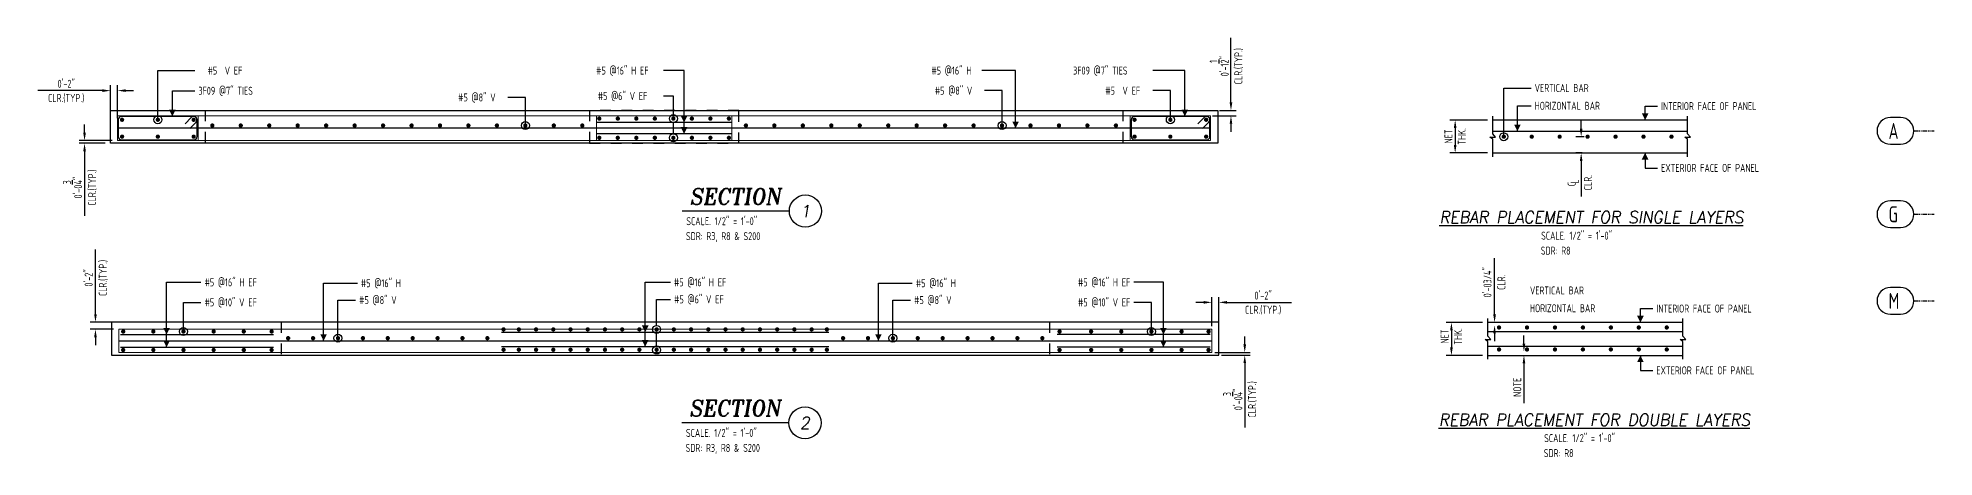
# Model space of a CAD drawing. Header units: inches. Extents: x -3675 to 11984, y -3832 to 1837.
# Drawn here: x 5915 to 6448, y -3504 to -3386 of the extents above; entities that cross this region are included whole.
import ezdxf
from ezdxf.enums import TextEntityAlignment as Align

# ---------------------------------------------------------------- set-up
doc = ezdxf.new("R2010")
doc.units = ezdxf.units.IN
doc.header["$MEASUREMENT"] = 0
doc.linetypes.add('HIDDEN', pattern=[6, 3, -3])
doc.linetypes.add('PHANTOM', pattern=[2.5, 1.25, -0.25, 0.25, -0.25, 0.25, -0.25])
doc.layers.get('0').update_dxf_attribs({"linetype": 'CONTINUOUS'})
doc.layers.get('Defpoints').update_dxf_attribs({"linetype": 'CONTINUOUS'})
for name, color, linetype in [('0-25TEXT', 7, 'CONTINUOUS'), ('0-35', 3, 'CONTINUOUS'), ('0-35TEXT', 3, 'CONTINUOUS'), ('0-50', 10, 'CONTINUOUS'), ('5', 4, 'CONTINUOUS'), ('DETAIL', 83, 'CONTINUOUS'), ('GRID', 8, 'PHANTOM'), ('hidden', 7, 'HIDDEN'), ('REBARS', 4, 'CONTINUOUS')]:
    doc.layers.add(name, color=color, linetype=linetype)
doc.layers.add('COVER', color=6, linetype='CONTINUOUS', lineweight=0, plot=False)
doc.styles.add('AR', font='ARCHQUIK.shx', dxfattribs={"width": 0.8})
doc.styles.add('ROMANT', font='romant')
doc.dimstyles.new('CADS_DIM_48', dxfattribs={"dimscale": 48, "dimtxt": 0.09375, "dimasz": 0.09375, "dimexe": 0.0625, "dimexo": 0.0625, "dimgap": 0.09375, "dimtad": 0, "dimtih": 1, "dimtoh": 1, "dimzin": 1, "dimdsep": 46, "dimlunit": 4, "dimtxsty": 'AR', "dimblk": 'CLOSED', "dimcen": 0.1875, "dimadec": 0, "dimazin": 0, "dimtfac": 1, "dimtofl": 0, "dimtmove": 0, "dimatfit": 1, "dimldrblk": 'DOTBLANK', "dimfxl": 1, "dimtzin": 0, "dimarcsym": 0})

# ---------------------------------------------------------------- blocks, each defined once
blk = doc.blocks.new('*D242')
at = {"layer": 'Defpoints', "color": 0, "transparency": 16777216}
for p in [(5935.1, -3401.18), (5935.1, -3410.43), (5937.1, -3410.43)]:
    blk.add_point(p, dxfattribs=at)
at = {"layer": 'DETAIL', "color": 0, "lineweight": -2, "transparency": 16777216}
for p, q in [((5935.1, -3408.93), (5935.1, -3399.68)), ((5937.1, -3408.93), (5937.1, -3399.68)), ((5932.85, -3401.18), (5914.7, -3401.18)), ((5939.35, -3401.18), (5941.6, -3401.18))]:
    blk.add_line(p, q, dxfattribs=at)
at = {"layer": 'DETAIL', "color": 0, "transparency": 16777216}
for points in [[(5932.85, -3400.8), (5932.85, -3401.55), (5935.1, -3401.18)], [(5939.35, -3400.8), (5939.35, -3401.55), (5937.1, -3401.18)]]:
    blk.add_solid(points, dxfattribs=at)
at = {"layer": 'DETAIL', "color": 0, "transparency": 16777216, "char_height": 2.25, "attachment_point": 5, "style": 'AR'}
for s, insert in [('0\'-2"', (5922.65, -3399.26)), ('CLR.(TYP.)', (5922.65, -3403.36))]:
    blk.add_mtext(s, dxfattribs=dict(at, insert=insert))
blk = doc.blocks.new('_DotBlank')
at = {"layer": '0-35', "color": 0, "lineweight": -2}
blk.add_line((-0.5, 0), (-1, 0), dxfattribs=at)
blk.add_circle((0, 0), 0.5, dxfattribs=at)
blk = doc.blocks.new('*D243')
at = {"layer": 'Defpoints', "color": 0, "transparency": 16777216}
for p in [(5927.82, -3416), (5935.1, -3416), (5937.1, -3415.25)]:
    blk.add_point(p, dxfattribs=at)
at = {"layer": 'DETAIL', "color": 0, "lineweight": -2, "transparency": 16777216}
for p, q in [((5927.82, -3413), (5927.82, -3410.75)), ((5935.6, -3415.25), (5926.32, -3415.25)), ((5933.6, -3416), (5926.32, -3416)), ((5927.82, -3418.25), (5927.82, -3436.4))]:
    blk.add_line(p, q, dxfattribs=at)
at = {"layer": 'DETAIL', "color": 0, "transparency": 16777216}
for points in [[(5927.44, -3413), (5928.19, -3413), (5927.82, -3415.25)], [(5927.44, -3418.25), (5928.19, -3418.25), (5927.82, -3416)]]:
    blk.add_solid(points, dxfattribs=at)
at = {"layer": 'DETAIL', "color": 0, "transparency": 16777216, "char_height": 2.25, "attachment_point": 5, "rotation": 90, "style": 'AR'}
for s, insert in [('0\'-0{\\H1.000000x;\\S3/4;}"', (5924.44, -3428.45)), ('CLR.(TYP.)', (5930.01, -3428.45))]:
    blk.add_mtext(s, dxfattribs=dict(at, insert=insert))
blk = doc.blocks.new('SECT1')
at = {"color": 7, "linetype": 'Continuous'}
blk.add_line((0.627, 0), (-0.627, 0), dxfattribs=at)
blk.add_circle((0.815, 0), 0.188, dxfattribs=at)
at = {"color": 7, "linetype": 'Continuous', "style": 'ROMANT', "oblique": 9, "width": 0.95}
blk.add_text('SECTION', height=0.1875, dxfattribs=at).set_placement((-0.006, 0.077), align=Align.CENTER)
blk.add_attdef('SECT1', text='', height=0.141, dxfattribs=at).set_placement((0.815, 0), align=Align.MIDDLE)
blk = doc.blocks.new('leadrblk')
blk.add_lwpolyline([(0, 0, 0, 1, 0), (1, 0, 1, 1, 0)], format="xyseb")
blk = doc.blocks.new('*D224')
at = {"layer": 'Defpoints', "color": 0, "transparency": 16777216}
for p in [(6243.35, -3408.25), (6245.35, -3406.75), (6250.08, -3406.75)]:
    blk.add_point(p, dxfattribs=at)
at = {"layer": 'DETAIL', "color": 0, "lineweight": -2, "transparency": 16777216}
for p, q in [((6250.08, -3404.5), (6250.08, -3386.35)), ((6244.85, -3408.25), (6251.58, -3408.25)), ((6246.85, -3406.75), (6251.58, -3406.75)), ((6250.08, -3410.5), (6250.08, -3412.75))]:
    blk.add_line(p, q, dxfattribs=at)
at = {"layer": 'DETAIL', "color": 0, "transparency": 16777216}
for points in [[(6249.71, -3404.5), (6250.46, -3404.5), (6250.08, -3406.75)], [(6249.71, -3410.5), (6250.46, -3410.5), (6250.08, -3408.25)]]:
    blk.add_solid(points, dxfattribs=at)
at = {"layer": 'DETAIL', "color": 0, "transparency": 16777216, "char_height": 2.25, "attachment_point": 5, "rotation": 90, "style": 'AR'}
for s, insert in [('CLR.(TYP.)', (6252.27, -3394.3)), ('0\'-1{\\H1.000000x;\\S1/2;}"', (6246.75, -3394.3))]:
    blk.add_mtext(s, dxfattribs=dict(at, insert=insert))
blk = doc.blocks.new('*D236')
at = {"layer": 'Defpoints', "color": 0, "transparency": 16777216}
for p in [(6246.67, -3460.73), (6244.67, -3468.93), (6246.67, -3469.99)]:
    blk.add_point(p, dxfattribs=at)
at = {"layer": 'DETAIL', "color": 0, "lineweight": -2, "transparency": 16777216}
for p, q in [((6244.67, -3467.43), (6244.67, -3459.23)), ((6246.67, -3468.49), (6246.67, -3459.23)), ((6242.42, -3460.73), (6240.17, -3460.73)), ((6248.92, -3460.73), (6267.07, -3460.73))]:
    blk.add_line(p, q, dxfattribs=at)
at = {"layer": 'DETAIL', "color": 0, "transparency": 16777216}
for points in [[(6242.42, -3460.36), (6242.42, -3461.11), (6244.67, -3460.73)], [(6248.92, -3460.36), (6248.92, -3461.11), (6246.67, -3460.73)]]:
    blk.add_solid(points, dxfattribs=at)
at = {"layer": 'DETAIL', "color": 0, "transparency": 16777216, "char_height": 2.25, "attachment_point": 5, "style": 'AR'}
for s, insert in [('0\'-2"', (6259.12, -3458.82)), ('CLR.(TYP.)', (6259.12, -3462.92))]:
    blk.add_mtext(s, dxfattribs=dict(at, insert=insert))
blk = doc.blocks.new('*D237')
at = {"layer": 'Defpoints', "color": 0, "transparency": 16777216}
for p in [(6244.02, -3474.81), (6245.94, -3475.56), (6253.96, -3475.56)]:
    blk.add_point(p, dxfattribs=at)
at = {"layer": 'DETAIL', "color": 0, "lineweight": -2, "transparency": 16777216}
for p, q in [((6245.52, -3474.81), (6255.46, -3474.81)), ((6253.96, -3472.56), (6253.96, -3470.31)), ((6247.44, -3475.56), (6255.46, -3475.56)), ((6253.96, -3477.81), (6253.96, -3495.96))]:
    blk.add_line(p, q, dxfattribs=at)
at = {"layer": 'DETAIL', "color": 0, "transparency": 16777216}
for points in [[(6253.58, -3472.56), (6254.33, -3472.56), (6253.96, -3474.81)], [(6253.58, -3477.81), (6254.33, -3477.81), (6253.96, -3475.56)]]:
    blk.add_solid(points, dxfattribs=at)
at = {"layer": 'DETAIL', "color": 0, "transparency": 16777216, "char_height": 2.25, "attachment_point": 5, "rotation": 90, "style": 'AR'}
for s, insert in [('0\'-0{\\H1.000000x;\\S3/4;}"', (6250.58, -3488.01)), ('CLR.(TYP.)', (6256.14, -3488.01))]:
    blk.add_mtext(s, dxfattribs=dict(at, insert=insert))
blk = doc.blocks.new('*D238')
at = {"layer": 'Defpoints', "color": 0, "transparency": 16777216}
for p in [(5930.88, -3466.31), (5937.42, -3466.31), (5937.42, -3468.31)]:
    blk.add_point(p, dxfattribs=at)
at = {"layer": 'DETAIL', "color": 0, "lineweight": -2, "transparency": 16777216}
for p, q in [((5930.88, -3464.06), (5930.88, -3445.91)), ((5935.92, -3466.31), (5929.38, -3466.31)), ((5935.92, -3468.31), (5929.38, -3468.31)), ((5930.88, -3470.56), (5930.88, -3472.81))]:
    blk.add_line(p, q, dxfattribs=at)
at = {"layer": 'DETAIL', "color": 0, "transparency": 16777216}
for points in [[(5930.5, -3464.06), (5931.25, -3464.06), (5930.88, -3466.31)], [(5930.5, -3470.56), (5931.25, -3470.56), (5930.88, -3468.31)]]:
    blk.add_solid(points, dxfattribs=at)
at = {"layer": 'DETAIL', "color": 0, "transparency": 16777216, "char_height": 2.25, "attachment_point": 5, "rotation": 90, "style": 'AR'}
for s, insert in [('0\'-2"', (5928.96, -3453.86)), ('CLR.(TYP.)', (5933.06, -3453.86))]:
    blk.add_mtext(s, dxfattribs=dict(at, insert=insert))
blk = doc.blocks.new('*D228')
at = {"layer": 'Defpoints', "color": 0, "transparency": 16777216}
for p in [(6323.66, -3409.44), (6313.11, -3418.69), (6323.66, -3418.69)]:
    blk.add_point(p, dxfattribs=at)
at = {"layer": 'DETAIL', "color": 0, "lineweight": -2, "transparency": 16777216}
for p, q in [((6322.16, -3409.44), (6311.61, -3409.44)), ((6313.11, -3411.69), (6313.11, -3416.44)), ((6322.16, -3418.69), (6311.61, -3418.69))]:
    blk.add_line(p, q, dxfattribs=at)
at = {"layer": 'DETAIL', "color": 0, "transparency": 16777216}
for points in [[(6312.73, -3411.69), (6313.48, -3411.69), (6313.11, -3409.44)], [(6312.73, -3416.44), (6313.48, -3416.44), (6313.11, -3418.69)]]:
    blk.add_solid(points, dxfattribs=at)
at = {"layer": 'DETAIL', "color": 0, "transparency": 16777216, "insert": (6313.11, -3414.07), "char_height": 2.25, "attachment_point": 5, "rotation": 90, "style": 'AR'}
blk.add_mtext('NET\\PTHK.', dxfattribs=at)
blk = doc.blocks.new('*D229')
at = {"layer": 'Defpoints', "color": 0, "transparency": 16777216}
for p in [(6322.33, -3466.39), (6312.05, -3475.64), (6322.33, -3475.64)]:
    blk.add_point(p, dxfattribs=at)
at = {"layer": 'DETAIL', "color": 0, "lineweight": -2, "transparency": 16777216}
for p, q in [((6320.83, -3466.39), (6310.55, -3466.39)), ((6312.05, -3468.64), (6312.05, -3473.39)), ((6320.83, -3475.64), (6310.55, -3475.64))]:
    blk.add_line(p, q, dxfattribs=at)
at = {"layer": 'DETAIL', "color": 0, "transparency": 16777216}
for points in [[(6311.68, -3468.64), (6312.43, -3468.64), (6312.05, -3466.39)], [(6311.68, -3473.39), (6312.43, -3473.39), (6312.05, -3475.64)]]:
    blk.add_solid(points, dxfattribs=at)
at = {"layer": 'DETAIL', "color": 0, "transparency": 16777216, "insert": (6312.05, -3470.32), "char_height": 2.25, "attachment_point": 5, "rotation": 90, "style": 'AR'}
blk.add_mtext('NET\\PTHK.', dxfattribs=at)
blk = doc.blocks.new('*D230')
at = {"layer": 'Defpoints', "color": 0, "transparency": 16777216}
for p in [(6324.19, -3466.39), (6324.19, -3466.39), (6324.19, -3467.19)]:
    blk.add_point(p, dxfattribs=at)
at = {"layer": 'DETAIL', "color": 0, "lineweight": -2, "transparency": 16777216}
for p, q in [((6324.19, -3464.14), (6324.19, -3448.28)), ((6324.19, -3469.44), (6324.19, -3471.69))]:
    blk.add_line(p, q, dxfattribs=at)
at = {"layer": 'DETAIL', "color": 0, "transparency": 16777216}
for points in [[(6323.81, -3464.14), (6324.56, -3464.14), (6324.19, -3466.39)], [(6323.81, -3469.44), (6324.56, -3469.44), (6324.19, -3467.19)]]:
    blk.add_solid(points, dxfattribs=at)
at = {"layer": 'DETAIL', "color": 0, "transparency": 16777216, "char_height": 2.25, "attachment_point": 5, "rotation": 90, "style": 'AR'}
for s, insert in [('0\'-03/4"', (6322.2, -3455.08)), ('CLR.', (6326.1, -3455.08))]:
    blk.add_mtext(s, dxfattribs=dict(at, insert=insert))
blk = doc.blocks.new('*D231')
at = {"layer": 'Defpoints', "color": 0, "transparency": 16777216}
for p in [(6332.44, -3474.6), (6332.44, -3475.64), (6332.44, -3475.64)]:
    blk.add_point(p, dxfattribs=at)
at = {"layer": 'DETAIL', "color": 0, "lineweight": -2, "transparency": 16777216}
for p, q in [((6332.44, -3472.35), (6332.44, -3470.1)), ((6332.44, -3477.89), (6332.44, -3489.08))]:
    blk.add_line(p, q, dxfattribs=at)
at = {"layer": 'DETAIL', "color": 0, "transparency": 16777216}
for points in [[(6332.06, -3472.35), (6332.81, -3472.35), (6332.44, -3474.6)], [(6332.06, -3477.89), (6332.81, -3477.89), (6332.44, -3475.64)]]:
    blk.add_solid(points, dxfattribs=at)
at = {"layer": 'DETAIL', "color": 0, "transparency": 16777216, "insert": (6330.56, -3484.61), "char_height": 2.25, "width": 4.9345, "attachment_point": 5, "rotation": 90, "style": 'AR'}
blk.add_mtext('NOTE', dxfattribs=at)
blk = doc.blocks.new('*D232')
at = {"layer": 'Defpoints', "color": 0, "transparency": 16777216}
for p in [(6350.84, -3414.13), (6348.53, -3418.69), (6350.34, -3418.69)]:
    blk.add_point(p, dxfattribs=at)
at = {"layer": 'DETAIL', "color": 0, "lineweight": -2, "transparency": 16777216}
for p, q in [((6348.53, -3411.88), (6348.53, -3409.63)), ((6349.34, -3414.13), (6347.03, -3414.13)), ((6348.84, -3418.69), (6347.03, -3418.69)), ((6348.53, -3420.94), (6348.53, -3430.96))]:
    blk.add_line(p, q, dxfattribs=at)
at = {"layer": 'DETAIL', "color": 0, "transparency": 16777216}
for points in [[(6348.15, -3411.88), (6348.9, -3411.88), (6348.53, -3414.13)], [(6348.15, -3420.94), (6348.9, -3420.94), (6348.53, -3418.69)]]:
    blk.add_solid(points, dxfattribs=at)
at = {"layer": 'DETAIL', "color": 0, "transparency": 16777216, "insert": (6350.44, -3427.07), "char_height": 2.25, "attachment_point": 5, "rotation": 90, "style": 'AR'}
blk.add_mtext('CLR.', dxfattribs=at)
blk = doc.blocks.new('A$C2A293661')
at = {"layer": '0-35TEXT', "style": 'AR', "width": 0.8}
for s, p in [('C', (-0.72, 0.84)), ('L', (0, 0))]:
    blk.add_text(s, height=2.25, dxfattribs=at).set_placement(p)
blk = doc.blocks.new('*U672', base_point=(6244.25, -3473.63))
at = {"layer": 'REBARS', "color": 0}
blk.add_lwpolyline([(6244.25, -3473.31), (6201.25, -3473.31)], dxfattribs=at)
blk = doc.blocks.new('*U673', base_point=(6244.25, -3470.1))
at = {"layer": 'REBARS', "color": 0}
blk.add_lwpolyline([(6244.25, -3469.78), (6201.25, -3469.78)], dxfattribs=at)
blk = doc.blocks.new('*U732', base_point=(6045.04, -3472.87))
at = {"layer": 'REBARS', "color": 0}
blk.add_lwpolyline([(6045.04, -3473.18), (6137.04, -3473.18)], dxfattribs=at)
blk = doc.blocks.new('*U733', base_point=(6045.04, -3469.42))
at = {"layer": 'REBARS', "color": 0}
blk.add_lwpolyline([(6045.04, -3469.11), (6137.04, -3469.11)], dxfattribs=at)
blk = doc.blocks.new('*U700', base_point=(5937.67, -3471.87))
at = {"layer": 'REBARS', "color": 0}
blk.add_lwpolyline([(5937.67, -3471.56), (6244.67, -3471.56)], dxfattribs=at)
blk = doc.blocks.new('*U669', base_point=(5937.89, -3473))
at = {"layer": 'REBARS', "color": 0}
blk.add_lwpolyline([(5937.89, -3473.31), (5980.89, -3473.31)], dxfattribs=at)
blk = doc.blocks.new('*U670', base_point=(5937.89, -3470.1))
at = {"layer": 'REBARS', "color": 0}
blk.add_lwpolyline([(5937.89, -3469.78), (5980.89, -3469.78)], dxfattribs=at)
blk = doc.blocks.new('*U698', base_point=(6244.35, -3412.06))
at = {"layer": 'REBARS', "color": 0}
blk.add_lwpolyline([(6244.35, -3411.75), (5937.35, -3411.75)], dxfattribs=at)
blk = doc.blocks.new('*U1008', base_point=(6109.73, -3413.01))
at = {"layer": 'REBARS', "color": 0}
blk.add_lwpolyline([(6109.73, -3413.32), (6071.73, -3413.32)], dxfattribs=at)
blk = doc.blocks.new('*U1009', base_point=(6109.73, -3410.48))
at = {"layer": 'REBARS', "color": 0}
blk.add_lwpolyline([(6109.73, -3410.17), (6071.73, -3410.17)], dxfattribs=at)
blk = doc.blocks.new('*U1050', base_point=(5937.1, -3415.25))
at = {"layer": 'REBARS', "color": 0}
blk.add_lwpolyline([(5957.37, -3411.8), (5959.14, -3410.04, 0.668179), (5958.48, -3408.44), (5938.23, -3408.44, 0.414213), (5937.29, -3409.37), (5937.29, -3414.12, 0.414214), (5938.23, -3415.06), (5958.48, -3415.06, 0.414213), (5959.42, -3414.12), (5959.42, -3409.37, 0.668179), (5957.81, -3408.71), (5956.05, -3410.48)], format="xyb", dxfattribs=at)
blk = doc.blocks.new('*U350', base_point=(6221.85, -3415.25))
at = {"layer": 'REBARS', "color": 0}
blk.add_lwpolyline([(6242.12, -3411.8), (6243.89, -3410.04, 0.668179), (6243.23, -3408.44), (6222.98, -3408.44, 0.414213), (6222.04, -3409.37), (6222.04, -3414.12, 0.414214), (6222.98, -3415.06), (6243.23, -3415.06, 0.414213), (6244.17, -3414.12), (6244.17, -3409.37, 0.668179), (6242.57, -3408.71), (6240.8, -3410.48)], format="xyb", dxfattribs=at)

msp = doc.modelspace()

# ---------------------------------------------------------------- linework, layer by layer
at = {"layer": '0-25TEXT'}
for points in [[(6096.35302, -3413.32488), (6096.35302, -3395.53751), (6090.58094, -3395.53751)], [(6189.55005, -3411.74772), (6189.55005, -3395.53751), (6180.03143, -3395.53751)], [(6237.11316, -3408.43523), (6237.11316, -3395.53751), (6228.11034, -3395.53751)], [(5952.48816, -3408.43523), (5952.48816, -3401.21435), (5958.81315, -3401.21435)], [(6093.33081, -3407.92031), (6093.33081, -3402.70693), (6090.58094, -3402.70693)], [(6330.62479, -3412.58388), (6330.62479, -3405.43797), (6334.45115, -3405.43797)], [(6366.5103, -3409.44003), (6366.5103, -3405.5287), (6369.99158, -3405.5287)], [(6366.5103, -3418.69003), (6366.5103, -3422.99802), (6369.99158, -3422.99802)], [(5950.87271, -3473.31488), (5950.87271, -3455.09557), (5960.53825, -3455.09557)], [(5994.98804, -3471.55582), (5994.98804, -3455.34561), (6004.50666, -3455.34561)], [(6085.42229, -3469.10994), (6085.42229, -3455.09557), (6092.50028, -3455.09557)], [(6085.42229, -3473.18089), (6085.42229, -3455.09557), (6092.50028, -3455.09557)], [(6150.98107, -3471.55582), (6150.98107, -3455.34561), (6160.49969, -3455.34561)], [(6231.09039, -3473.31488), (6231.09039, -3455.09557), (6222.77825, -3455.09557)], [(6088.62679, -3467.21453), (6088.62679, -3459.88169), (6092.54833, -3459.88169)], [(6365.18435, -3466.38608), (6365.18435, -3462.47475), (6368.66562, -3462.47475)], [(6088.62679, -3473.00361), (6088.62679, -3469.46453)], [(6365.18435, -3475.63608), (6365.18435, -3479.94406), (6368.66562, -3479.94406)]]:
    msp.add_lwpolyline(points, dxfattribs=at)
at = {"layer": '0-35', "color": 0, "lineweight": -2}
msp.add_line((6093.33081, -3413.32514), (6093.33081, -3410.17031), dxfattribs=at)
at = {"layer": '0-35'}
for points in [[(5935.10283, -3406.74772), (6246.35283, -3406.74772), (6246.35283, -3415.99772), (5935.10283, -3415.99772)], [(6246.67247, -3466.30579), (5935.42247, -3466.30579), (5935.42247, -3475.55579), (6246.67247, -3475.55579)]]:
    msp.add_lwpolyline(points, close=True, dxfattribs=at)
for points in [[(6323.6569, -3419.78015), (6323.6569, -3414.83586), (6322.88607, -3414.26336), (6324.42773, -3414.26336), (6323.6569, -3413.2942), (6323.6569, -3408.34991)], [(6378.45979, -3409.44003), (6323.6569, -3409.44003)], [(6378.45979, -3419.78015), (6378.45979, -3414.83586), (6377.68895, -3414.26336), (6379.23062, -3414.26336), (6378.45979, -3413.2942), (6378.45979, -3408.34991)], [(6323.6569, -3418.69003), (6378.45979, -3418.69003)], [(6322.33095, -3476.7262), (6322.33095, -3471.78191), (6321.56011, -3471.2094), (6323.10178, -3471.2094), (6322.33095, -3470.24024), (6322.33095, -3465.29595)], [(6377.13383, -3466.38608), (6322.33095, -3466.38608)], [(6377.13383, -3476.7262), (6377.13383, -3471.78191), (6376.363, -3471.2094), (6377.90466, -3471.2094), (6377.13383, -3470.24024), (6377.13383, -3465.29595)], [(6322.33095, -3475.63608), (6377.13383, -3475.63608)]]:
    msp.add_lwpolyline(points, dxfattribs=at)
at = {"layer": '0-35', "color": 0, "lineweight": -2}
for centre in [(6093.33081, -3409.04531), (6093.33081, -3414.45014), (6088.62679, -3468.33953), (6088.62679, -3474.12861)]:
    msp.add_circle(centre, 1.125, dxfattribs=at)
at = {"layer": '0-50'}
for points in [[(6438.28947, -3408.7632), (6435.45424, -3408.7632, 1), (6435.45424, -3416.2632), (6438.28947, -3416.2632, 1)], [(6438.28947, -3432.19895), (6435.45424, -3432.19895, 1), (6435.45424, -3439.69895), (6438.28947, -3439.69895, 1)], [(6438.28947, -3456.57172), (6435.45424, -3456.57172, 1), (6435.45424, -3464.07172), (6438.28947, -3464.07172, 1)]]:
    msp.add_lwpolyline(points, format="xyb", close=True, dxfattribs=at)
at = {"layer": '5', "const_width": 0.6}
for points in [[(5938.05284, -3409.37274, 1), (5938.65284, -3409.37274, 1)], [(5948.11533, -3409.37274, 1), (5948.71533, -3409.37274, 1)], [(5958.77783, -3409.37274, -1), (5958.17783, -3409.37274, -1)], [(5963.42783, -3410.99068, 1), (5964.02783, -3410.99068, 1)], [(5971.42783, -3410.99068, 1), (5972.02783, -3410.99068, 1)], [(5979.42783, -3410.99068, 1), (5980.02783, -3410.99068, 1)], [(5987.42783, -3410.99068, 1), (5988.02783, -3410.99068, 1)], [(5995.42783, -3410.99068, 1), (5996.02783, -3410.99068, 1)], [(6003.42783, -3410.99068, 1), (6004.02783, -3410.99068, 1)], [(6011.42783, -3410.99068, 1), (6012.02783, -3410.99068, 1)], [(6019.42783, -3410.99068, 1), (6020.02783, -3410.99068, 1)], [(6027.42783, -3410.99068, 1), (6028.02783, -3410.99068, 1)], [(6035.42783, -3410.99068, 1), (6036.02783, -3410.99068, 1)], [(6043.42783, -3410.99068, 1), (6044.02783, -3410.99068, 1)], [(6051.42783, -3410.99068, 1), (6052.02783, -3410.99068, 1)], [(6059.42783, -3410.99068, 1), (6060.02783, -3410.99068, 1)], [(6067.42783, -3410.99068, 1), (6068.02783, -3410.99068, 1)], [(6072.20699, -3409.04531, 1), (6072.80699, -3409.04531, 1)], [(6078.01294, -3409.04531, -1), (6077.41294, -3409.04531, -1)], [(6083.2189, -3409.04531, -1), (6082.6189, -3409.04531, -1)], [(6088.42486, -3409.04531, -1), (6087.82486, -3409.04531, -1)], [(6093.63081, -3409.04531, -1), (6093.03081, -3409.04531, -1)], [(6098.83677, -3409.04531, -1), (6098.23677, -3409.04531, -1)], [(6104.04272, -3409.04531, -1), (6103.44272, -3409.04531, -1)], [(6109.24868, -3409.04531, -1), (6108.64868, -3409.04531, -1)], [(6113.42783, -3410.99068, 1), (6114.02783, -3410.99068, 1)], [(6121.42783, -3410.99068, 1), (6122.02783, -3410.99068, 1)], [(6129.42783, -3410.99068, 1), (6130.02783, -3410.99068, 1)], [(6137.42783, -3410.99068, 1), (6138.02783, -3410.99068, 1)], [(6145.42783, -3410.99068, 1), (6146.02783, -3410.99068, 1)], [(6153.42783, -3410.99068, 1), (6154.02783, -3410.99068, 1)], [(6161.42783, -3410.99068, 1), (6162.02783, -3410.99068, 1)], [(6169.42783, -3410.99068, 1), (6170.02783, -3410.99068, 1)], [(6177.42783, -3410.99068, 1), (6178.02783, -3410.99068, 1)], [(6185.42783, -3410.99068, 1), (6186.02783, -3410.99068, 1)], [(6193.42783, -3410.99068, 1), (6194.02783, -3410.99068, 1)], [(6201.42783, -3410.99068, 1), (6202.02783, -3410.99068, 1)], [(6209.42783, -3410.99068, 1), (6210.02783, -3410.99068, 1)], [(6217.42783, -3410.99068, 1), (6218.02783, -3410.99068, 1)], [(6222.67784, -3409.37274, 1), (6223.27784, -3409.37274, 1)], [(6233.34033, -3409.37274, -1), (6232.74033, -3409.37274, -1)], [(6243.40283, -3409.37274, -1), (6242.80283, -3409.37274, -1)], [(5938.05284, -3414.12273, -1), (5938.65284, -3414.12273, -1)], [(5948.11533, -3414.12273, -1), (5948.71533, -3414.12273, -1)], [(5958.77783, -3414.12273, 1), (5958.17783, -3414.12273, 1)], [(6072.20699, -3414.45014, -1), (6072.80699, -3414.45014, -1)], [(6078.01294, -3414.45014, 1), (6077.41294, -3414.45014, 1)], [(6083.2189, -3414.45014, 1), (6082.6189, -3414.45014, 1)], [(6088.42486, -3414.45014, 1), (6087.82486, -3414.45014, 1)], [(6093.63081, -3414.45014, 1), (6093.03081, -3414.45014, 1)], [(6098.83677, -3414.45014, 1), (6098.23677, -3414.45014, 1)], [(6104.04272, -3414.45014, 1), (6103.44272, -3414.45014, 1)], [(6109.24868, -3414.45014, 1), (6108.64868, -3414.45014, 1)], [(6222.67784, -3414.12273, -1), (6223.27784, -3414.12273, -1)], [(6233.34033, -3414.12273, 1), (6232.74033, -3414.12273, 1)], [(6243.40283, -3414.12273, 1), (6242.80283, -3414.12273, 1)], [(6327.07066, -3414.13417, -1), (6326.47066, -3414.13417, -1)], [(6334.9278, -3414.13417, -1), (6334.3278, -3414.13417, -1)], [(6342.78494, -3414.13417, -1), (6342.18494, -3414.13417, -1)], [(6350.64209, -3414.13417, -1), (6350.04209, -3414.13417, -1)], [(6358.49923, -3414.13417, -1), (6357.89923, -3414.13417, -1)], [(6366.35637, -3414.13417, -1), (6365.75637, -3414.13417, -1)], [(6374.21351, -3414.13417, -1), (6373.61351, -3414.13417, -1)], [(5938.37248, -3468.9308, 1), (5938.97248, -3468.9308, 1)], [(5946.84748, -3468.9308, 1), (5947.44748, -3468.9308, 1)], [(5955.32248, -3468.9308, 1), (5955.92248, -3468.9308, 1)], [(5963.79748, -3468.9308, 1), (5964.39748, -3468.9308, 1)], [(5972.27247, -3468.9308, 1), (5972.87247, -3468.9308, 1)], [(5980.09644, -3468.9308, 1), (5980.69644, -3468.9308, 1)], [(6045.30008, -3468.33953, 1), (6045.90008, -3468.33953, 1)], [(6049.59581, -3468.33953, 1), (6050.19581, -3468.33953, 1)], [(6054.43719, -3468.33953, 1), (6055.03719, -3468.33953, 1)], [(6059.27856, -3468.33953, 1), (6059.87856, -3468.33953, 1)], [(6064.11993, -3468.33953, 1), (6064.71993, -3468.33953, 1)], [(6068.9613, -3468.33953, 1), (6069.5613, -3468.33953, 1)], [(6073.80267, -3468.33953, 1), (6074.40267, -3468.33953, 1)], [(6078.64404, -3468.33953, 1), (6079.24404, -3468.33953, 1)], [(6083.48542, -3468.33953, 1), (6084.08542, -3468.33953, 1)], [(6088.32679, -3468.33953, 1), (6088.92679, -3468.33953, 1)], [(6093.16816, -3468.33953, 1), (6093.76816, -3468.33953, 1)], [(6098.00953, -3468.33953, 1), (6098.60953, -3468.33953, 1)], [(6102.8509, -3468.33953, 1), (6103.4509, -3468.33953, 1)], [(6107.69228, -3468.33953, 1), (6108.29228, -3468.33953, 1)], [(6112.53365, -3468.33953, 1), (6113.13365, -3468.33953, 1)], [(6117.37502, -3468.33953, 1), (6117.97502, -3468.33953, 1)], [(6122.21639, -3468.33953, 1), (6122.81639, -3468.33953, 1)], [(6127.05776, -3468.33953, 1), (6127.65776, -3468.33953, 1)], [(6131.89913, -3468.33953, 1), (6132.49913, -3468.33953, 1)], [(6136.19333, -3468.33953, 1), (6136.79333, -3468.33953, 1)], [(6201.59509, -3468.9308, 1), (6202.19509, -3468.9308, 1)], [(6210.47248, -3468.9308, 1), (6211.07248, -3468.9308, 1)], [(6218.94748, -3468.9308, 1), (6219.54748, -3468.9308, 1)], [(6227.42248, -3468.9308, 1), (6228.02248, -3468.9308, 1)], [(6235.89747, -3468.9308, 1), (6236.49747, -3468.9308, 1)], [(6243.48208, -3468.9308, 1), (6244.08208, -3468.9308, 1)], [(6325.7447, -3467.79937, -1), (6325.1447, -3467.79937, -1)], [(6333.60184, -3467.79937, -1), (6333.00184, -3467.79937, -1)], [(6341.45899, -3467.79937, -1), (6340.85899, -3467.79937, -1)], [(6349.31613, -3467.79937, -1), (6348.71613, -3467.79937, -1)], [(6357.17327, -3467.79937, -1), (6356.57327, -3467.79937, -1)], [(6365.03042, -3467.79937, -1), (6364.43042, -3467.79937, -1)], [(6372.88756, -3467.79937, -1), (6372.28756, -3467.79937, -1)], [(5938.37248, -3474.12861, -1), (5938.97248, -3474.12861, -1)], [(5946.84748, -3474.12861, -1), (5947.44748, -3474.12861, -1)], [(5955.32248, -3474.12861, -1), (5955.92248, -3474.12861, -1)], [(5963.79748, -3474.12861, -1), (5964.39748, -3474.12861, -1)], [(5972.27247, -3474.12861, -1), (5972.87247, -3474.12861, -1)], [(5980.09644, -3474.12861, -1), (5980.69644, -3474.12861, -1)], [(5984.74747, -3470.80471, 1), (5985.34747, -3470.80471, 1)], [(5991.74834, -3470.80471, 1), (5992.34834, -3470.80471, 1)], [(5998.74922, -3470.80471, 1), (5999.34922, -3470.80471, 1)], [(6005.75009, -3470.80471, 1), (6006.35009, -3470.80471, 1)], [(6012.75096, -3470.80471, 1), (6013.35096, -3470.80471, 1)], [(6019.75183, -3470.80471, 1), (6020.35183, -3470.80471, 1)], [(6026.7527, -3470.80471, 1), (6027.3527, -3470.80471, 1)], [(6033.75357, -3470.80471, 1), (6034.35357, -3470.80471, 1)], [(6040.75444, -3470.80471, 1), (6041.35444, -3470.80471, 1)], [(6045.30008, -3474.06609, -1), (6045.90008, -3474.06609, -1)], [(6049.59581, -3474.06609, -1), (6050.19581, -3474.06609, -1)], [(6054.43719, -3474.06609, -1), (6055.03719, -3474.06609, -1)], [(6059.27856, -3474.06609, -1), (6059.87856, -3474.06609, -1)], [(6064.11993, -3474.06609, -1), (6064.71993, -3474.06609, -1)], [(6068.9613, -3474.06609, -1), (6069.5613, -3474.06609, -1)], [(6073.80267, -3474.06609, -1), (6074.40267, -3474.06609, -1)], [(6078.64404, -3474.06609, -1), (6079.24404, -3474.06609, -1)], [(6083.48542, -3474.06609, -1), (6084.08542, -3474.06609, -1)], [(6088.32679, -3474.06609, -1), (6088.92679, -3474.06609, -1)], [(6093.16816, -3474.06609, -1), (6093.76816, -3474.06609, -1)], [(6098.00953, -3474.06609, -1), (6098.60953, -3474.06609, -1)], [(6102.8509, -3474.06609, -1), (6103.4509, -3474.06609, -1)], [(6107.69228, -3474.06609, -1), (6108.29228, -3474.06609, -1)], [(6112.53365, -3474.06609, -1), (6113.13365, -3474.06609, -1)], [(6117.37502, -3474.06609, -1), (6117.97502, -3474.06609, -1)], [(6122.21639, -3474.06609, -1), (6122.81639, -3474.06609, -1)], [(6127.05776, -3474.06609, -1), (6127.65776, -3474.06609, -1)], [(6131.89913, -3474.06609, -1), (6132.49913, -3474.06609, -1)], [(6136.19333, -3474.06609, -1), (6136.79333, -3474.06609, -1)], [(6140.74051, -3470.80951, 1), (6141.34051, -3470.80951, 1)], [(6147.74138, -3470.80951, 1), (6148.34138, -3470.80951, 1)], [(6154.74225, -3470.80951, 1), (6155.34225, -3470.80951, 1)], [(6161.74312, -3470.80951, 1), (6162.34312, -3470.80951, 1)], [(6168.74399, -3470.80951, 1), (6169.34399, -3470.80951, 1)], [(6175.74486, -3470.80951, 1), (6176.34486, -3470.80951, 1)], [(6182.74573, -3470.80951, 1), (6183.34573, -3470.80951, 1)], [(6189.7466, -3470.80951, 1), (6190.3466, -3470.80951, 1)], [(6196.74747, -3470.80951, 1), (6197.34747, -3470.80951, 1)], [(6201.59509, -3474.12861, -1), (6202.19509, -3474.12861, -1)], [(6210.47248, -3474.12861, -1), (6211.07248, -3474.12861, -1)], [(6218.94748, -3474.12861, -1), (6219.54748, -3474.12861, -1)], [(6227.42248, -3474.12861, -1), (6228.02248, -3474.12861, -1)], [(6235.89747, -3474.12861, -1), (6236.49747, -3474.12861, -1)], [(6243.48208, -3474.12861, -1), (6244.08208, -3474.12861, -1)], [(6325.7447, -3473.97681, -1), (6325.1447, -3473.97681, -1)], [(6333.60184, -3473.97681, -1), (6333.00184, -3473.97681, -1)], [(6341.45899, -3473.97681, -1), (6340.85899, -3473.97681, -1)], [(6349.31613, -3473.97681, -1), (6348.71613, -3473.97681, -1)], [(6357.17327, -3473.97681, -1), (6356.57327, -3473.97681, -1)], [(6365.03042, -3473.97681, -1), (6364.43042, -3473.97681, -1)], [(6372.88756, -3473.97681, -1), (6372.28756, -3473.97681, -1)]]:
    msp.add_lwpolyline(points, format="xyb", close=True, dxfattribs=at)
at = {"layer": 'COVER'}
for p, q in [((5959.72783, -3408.24772), (5959.72783, -3415.24772)), ((6221.72783, -3408.24772), (6221.72783, -3415.24772))]:
    msp.add_line(p, q, dxfattribs=at)
for points in [[(5937.10283, -3408.24772), (6244.35283, -3408.24772), (6244.35283, -3415.24772), (5937.10283, -3415.24772)], [(6109.72783, -3408.24772), (6071.72783, -3408.24772), (6071.72783, -3415.24772), (6109.72783, -3415.24772)], [(6244.67247, -3468.30579), (5937.42247, -3468.30579), (5937.42247, -3474.80579), (6244.67247, -3474.80579)]]:
    msp.add_lwpolyline(points, close=True, dxfattribs=at)
for points in [[(5959.72783, -3408.24772), (5937.10283, -3408.24772), (5937.10283, -3415.24772), (5959.72783, -3415.24772)], [(6221.72783, -3408.24772), (6244.35283, -3408.24772), (6244.35283, -3415.24772), (6221.72783, -3415.24772)]]:
    msp.add_lwpolyline(points, dxfattribs=at)
at = {"layer": 'GRID', "lineweight": -3}
for points in [[(6441.98737, -3412.48225), (6447.73435, -3412.48225)], [(6441.98737, -3435.918), (6447.73435, -3435.918)], [(6441.98737, -3460.29078), (6447.73435, -3460.29078)]]:
    msp.add_lwpolyline(points, dxfattribs=at)
at = {"layer": 'hidden'}
for p, q in [((5961.72783, -3406.74772), (5961.72783, -3415.99772)), ((6219.72783, -3406.74772), (6219.72783, -3415.99772)), ((5983.04747, -3466.30579), (5983.04747, -3475.55579)), ((6199.04747, -3466.30579), (6199.04747, -3475.55579))]:
    msp.add_line(p, q, dxfattribs=at)
msp.add_lwpolyline([(6111.72783, -3406.74772), (6069.72783, -3406.74772), (6069.72783, -3415.99772), (6111.72783, -3415.99772)], close=True, dxfattribs=at)
at = {"layer": 'REBARS'}
for points in [[(6323.6569, -3412.58388), (6378.45979, -3412.58388)], [(6322.33095, -3468.91976), (6377.13383, -3468.91976)], [(6322.33095, -3473.09229), (6377.13383, -3473.09229)]]:
    msp.add_lwpolyline(points, dxfattribs=at)

# ---------------------------------------------------------------- block references
at = {"layer": '0-25TEXT', "yscale": 0.7502362204724409}
for p, xscale, rotation in [((5952.48816, -3408.43523), -1.874645669291339, 269.9999984647655), ((6237.11316, -3408.43523), -1.874645669291339, 269.9999984647655), ((6096.35302, -3410.17057), -1.874645669291339, 269.9999984647655), ((6096.35302, -3413.32488), -1.874645669291339, 269.9999984647655), ((6189.55005, -3411.74772), -1.874645669291339, 269.9999984647655), ((6330.62479, -3412.58388), 1.874645669291339, 90.00000153523449), ((6366.5103, -3409.44003), 1.874645669291339, 90.00000153523449), ((6366.5103, -3418.69003), -1.874645669291339, 89.9999984647655), ((6365.18435, -3466.38608), 1.874645669291339, 90.00000153523449), ((5950.87271, -3469.78286), 1.874645669291339, 90.00000153523449), ((5994.98804, -3471.55582), 1.874645669291339, 90.00000153523449), ((6085.42229, -3469.10994), 1.874645669291339, 90.00000153523449), ((6150.98107, -3471.55579), 1.874645669291339, 90.00000153523449), ((6231.09039, -3469.78286), 1.874645669291339, 90.00000153523449), ((5950.87271, -3473.31488), 1.874645669291339, 90.00000153523449), ((6085.42229, -3473.18089), 1.874645669291339, 90.00000153523449), ((6231.09039, -3473.31488), 1.874645669291339, 90.00000153523449), ((6365.18435, -3475.63608), -1.874645669291339, 89.9999984647655)]:
    msp.add_blockref('leadrblk', p, dxfattribs=dict(at, xscale=xscale, rotation=rotation))
at = {"layer": '0-25TEXT', "xscale": 24, "yscale": 24, "zscale": 24}
for p, values in [((6110.88557, -3435.04628), {'SECT1': '1'}), ((6110.77931, -3494.60434), {'SECT1': '2'})]:
    msp.add_blockref('SECT1', p, dxfattribs=at).add_auto_attribs(values)
at = {"layer": '0-35', "rotation": 90}
msp.add_blockref('A$C2A293661', (6347.83868, -3427.34795), dxfattribs=at)
at = {"layer": 'REBARS', "color": 4}
for name, p in [('*U1050', (5937.10283, -3415.24772)), ('*U1009', (6109.72783, -3410.48307)), ('*U350', (6221.85296, -3415.24772)), ('*U698', (6244.35283, -3412.06022)), ('*U1008', (6109.72783, -3413.01238)), ('*U670', (5937.88683, -3470.09537)), ('*U733', (6045.04051, -3469.42243)), ('*U673', (6244.24888, -3470.09537)), ('*U700', (5937.67247, -3471.86829)), ('*U669', (5937.88683, -3473.00238)), ('*U732', (6045.04051, -3472.86835)), ('*U672', (6244.24888, -3473.62739))]:
    msp.add_blockref(name, p, dxfattribs=at)

# ---------------------------------------------------------------- texts
at = {"color": 7, "linetype": 'Continuous', "style": 'ROMANT', "oblique": 9, "width": 0.95}
for s, p in [('%%UREBAR PLACEMENT FOR SINGLE LAYERS', (6351.44011, -3438.48296)), ('%%UREBAR PLACEMENT FOR DOUBLE LAYERS', (6352.27984, -3495.42901))]:
    msp.add_text(s, height=3.375, dxfattribs=at).set_placement(p, align=Align.CENTER)
at = {"layer": '0-25TEXT', "style": 'AR', "width": 0.8}
for s, height, p in [('#5  V EF', 2.249764, (5972.16348, -3396.66239)), ('#5 @16" H EF', 2.2497638, (6221.77836, -3456.22045)), ('#5 @10" V EF', 2.2497638, (6221.77836, -3461.86715))]:
    msp.add_text(s, height=height, dxfattribs=at).set_placement(p, align=Align.RIGHT)
for s, height, p in [('#5 @16" H EF', 2.2497638, (6071.645, -3396.66239)), ('#5 @16" H', 2.249764, (6165.8743, -3396.66239)), ('3F09 @7" TIES', 2.2497638, (6205.6989, -3396.66239)), ('3F09 @7" TIES', 2.2497638, (5959.81305, -3402.33924)), ('#5 @8" V', 2.249764, (6166.83904, -3402.30909)), ('#5  V EF', 2.249764, (6214.76001, -3402.30909)), ('#5 @8" V', 2.249764, (6032.83904, -3404.22678)), ('#5 @6" V EF', 2.2497638, (6072.07944, -3403.83181)), ('#5 @16" H EF', 2.2497638, (5961.53814, -3456.22045)), ('#5 @16" H', 2.249764, (6005.50655, -3456.47049)), ('#5 @16" H EF', 2.2497638, (6093.50018, -3456.22045)), ('#5 @16" H', 2.249764, (6161.49958, -3456.47049)), ('#5 @10" V EF', 2.2497638, (5961.53814, -3461.86715)), ('#5 @8" V', 2.249764, (6005.02272, -3461.22389)), ('#5 @6" V EF', 2.2497638, (6093.54822, -3461.00657)), ('#5 @8" V', 2.249764, (6161.01575, -3461.2287))]:
    msp.add_text(s, height=height, dxfattribs=at).set_placement(p)
at = {"layer": '0-35TEXT', "style": 'AR', "width": 0.8}
for s, height, p in [('VERTICAL BAR', 2.2499437, (6335.45113, -3401.56721)), ('HORIZONTAL BAR', 2.2499437, (6335.45113, -3406.56295)), ('INTERIOR FACE OF PANEL', 2.2499437, (6370.99155, -3406.65367)), ('EXTERIOR FACE OF PANEL', 2.2499437, (6370.99155, -3424.0454)), ('SCALE. 1/2" = 1\'-0"', 2.2499437, (6096.97719, -3439.02505)), ('SDR: R3, R8 & S200', 2.2499437, (6096.8804, -3443.23311)), ('SCALE. 1/2" = 1\'-0"', 2.2499437, (6337.28334, -3443.10169)), ('SDR: R8', 2.249944, (6337.18654, -3447.30976)), ('VERTICAL BAR', 2.2499437, (6334.12517, -3458.51325)), ('HORIZONTAL BAR', 2.2499437, (6334.12517, -3463.50899)), ('INTERIOR FACE OF PANEL', 2.2499437, (6369.6656, -3463.59972)), ('EXTERIOR FACE OF PANEL', 2.2499437, (6369.6656, -3480.99145)), ('SCALE. 1/2" = 1\'-0"', 2.2499437, (6096.87093, -3498.58311)), ('SDR: R3, R8 & S200', 2.2499437, (6096.77414, -3502.79118)), ('SDR: R8', 2.249944, (6338.02627, -3504.2558)), ('SCALE. 1/2" = 1\'-0"', 2.2499437, (6338.12307, -3500.04773))]:
    msp.add_text(s, height=height, dxfattribs=at).set_placement(p)
at = {"layer": '0-50', "style": 'AR', "width": 0.8}
for s, p in [('A', (6434.95359, -3414.76514)), ('G', (6434.95359, -3438.20088)), ('M', (6434.95359, -3462.57366))]:
    msp.add_text(s, height=4.5, dxfattribs=at).set_placement(p)

# ---------------------------------------------------------------- dimensions: what is measured, and where the dimension line sits
at = {"layer": 'DETAIL'}
for base, p1, p2, angle, text, picture, middle in [((6250.08369, -3406.74772), (6243.35283, -3408.24772), (6245.35283, -3406.74772), 90, '<>\\XCLR.(TYP.)', '*D224', (6250.08369, -3394.29772)), ((5935.10283, -3401.17619), (5937.10283, -3410.43179), (5935.10283, -3410.43179), 180, '<>\\XCLR.(TYP.)', '*D242', (5922.65283, -3401.17619)), ((5927.81994, -3415.99772), (5937.10283, -3415.24772), (5935.10283, -3415.99772), 90, '<>\\XCLR.(TYP.)', '*D243', (5927.81994, -3428.44772)), ((6348.52896, -3418.69003), (6350.84209, -3414.13417), (6350.34209, -3418.69003), 90, ' \\XCLR.', '*D232', (6348.52896, -3427.07451)), ((5930.8759, -3466.30579), (5937.42247, -3468.30579), (5937.42247, -3466.30579), 90, '<>\\XCLR.(TYP.)', '*D238', (5930.8759, -3453.85579)), ((6324.18842, -3466.38608), (6324.18842, -3467.19372), (6324.18842, -3466.38608), 90, '0\'-03/4"\\XCLR.', '*D230', (6324.18842, -3455.08435)), ((6253.95537, -3475.55579), (6244.02383, -3474.80579), (6245.94429, -3475.55579), 90, '<>\\XCLR.(TYP.)', '*D237', (6253.95537, -3488.00579)), ((6332.43924, -3475.63608), (6332.43924, -3474.59951), (6332.43924, -3475.63608), 90, 'NOTE', '*D231', (6330.56424, -3484.61021))]:
    dim = msp.add_linear_dim(base=base, p1=p1, p2=p2, angle=angle, text=text, dimstyle='CADS_DIM_48', override={"dimscale": 24, "dimgap": 0.03125, "dimtad": 1, "dimtih": 0, "dimtoh": 0, "dimdec": 3, "dimtdec": 3}, dxfattribs=at)
    dim.commit()
    dim.dimension.update_dxf_attribs({"geometry": picture, "text_midpoint": middle})
for base, p1, p2, picture, middle in [((6313.10721, -3418.69003), (6323.6569, -3409.44003), (6323.6569, -3418.69003), '*D228', (6313.10721, -3414.06503)), ((6312.05067, -3475.63608), (6322.33095, -3466.38608), (6322.33095, -3475.63608), '*D229', (6312.05067, -3470.32438))]:
    dim = msp.add_linear_dim(base=base, p1=p1, p2=p2, angle=90, text='NET\\XTHK.', dimstyle='CADS_DIM_48', override={"dimscale": 24, "dimgap": 0.03125, "dimtad": 1, "dimtih": 0, "dimtoh": 0, "dimdec": 3, "dimtdec": 3}, dxfattribs=at)
    dim.commit()
    dim.dimension.update_dxf_attribs({"geometry": picture, "text_midpoint": middle, "dimtype": 160})
dim = msp.add_linear_dim(base=(6246.67247, -3460.73425), p1=(6244.67247, -3468.9308), p2=(6246.67247, -3469.98985), text='<>\\XCLR.(TYP.)', dimstyle='CADS_DIM_48', override={"dimscale": 24, "dimgap": 0.03125, "dimtad": 1, "dimtih": 0, "dimtoh": 0, "dimdec": 3, "dimtdec": 3}, dxfattribs=at)
dim.commit()
dim.dimension.update_dxf_attribs({"geometry": '*D236', "text_midpoint": (6259.12247, -3460.73425)})

# ---------------------------------------------------------------- leaders
at = {"layer": '0-25TEXT'}
for points in [[(5948.41533, -3409.37274), (5948.41533, -3395.53751), (5958.81315, -3395.53751)], [(6326.77066, -3414.13417), (6326.77066, -3400.44224), (6334.45115, -3400.44224)], [(6051.72783, -3410.99068), (6051.73999, -3403.1019), (6046.80999, -3403.1019)], [(6185.72783, -3410.99068), (6185.73999, -3401.1842), (6180.80999, -3401.1842)], [(6233.04033, -3409.37274), (6233.04033, -3401.1842), (6228.11034, -3401.1842)], [(5955.60825, -3468.9308), (5955.60825, -3460.74227), (5960.53825, -3460.74227)], [(5999.04922, -3470.80471), (5999.04922, -3460.09901), (6004.02282, -3460.09901)], [(6155.04225, -3470.80951), (6155.04225, -3460.10381), (6160.01585, -3460.10381)], [(6227.70825, -3468.9308), (6227.70825, -3460.74227), (6222.77825, -3460.74227)]]:
    msp.add_leader(points, dimstyle='CADS_DIM_48', override={"dimscale": 24, "dimgap": 0.03125, "dimtad": 0, "dimtih": 0, "dimtoh": 0, "dimdec": 3, "dimtdec": 3}, dxfattribs=at)

doc.saveas('drawing.dxf')
